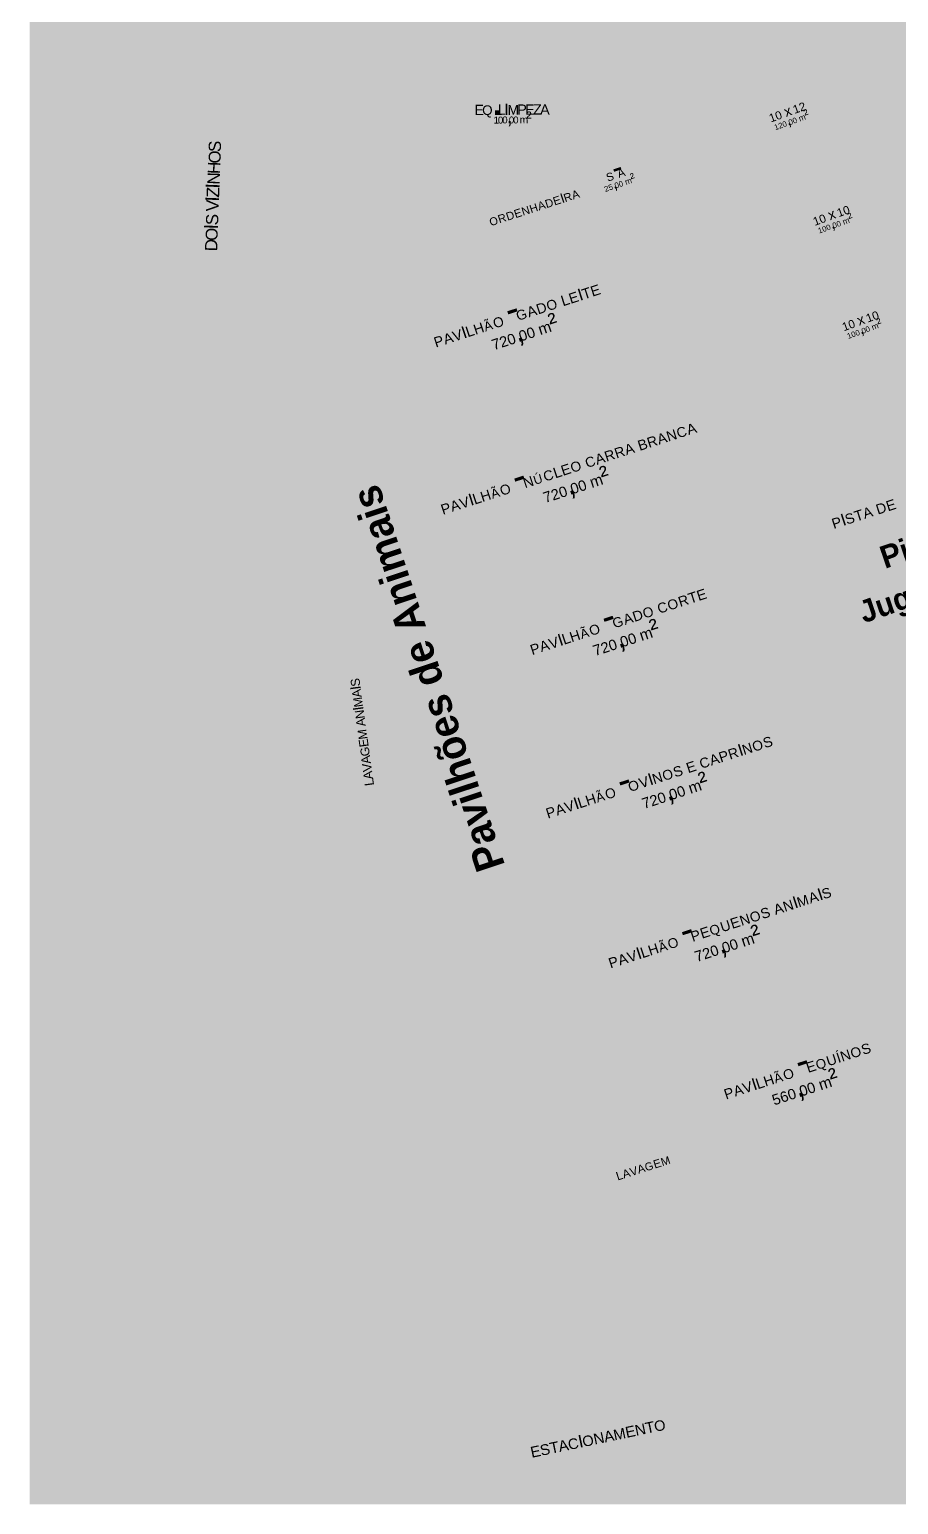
# Model space of a CAD drawing. Header units: millimetres. Extents: x 0 to 508, y 0 to 286.
# Drawn here: x 0 to 78, y 2.8 to 135.2 of the extents above; entities that cross this region are included whole.
import ezdxf
from ezdxf.xclip import XClip

# ---------------------------------------------------------------- set-up
doc = ezdxf.new("R2010")
doc.units = ezdxf.units.MM
doc.header["$MEASUREMENT"] = 0
doc.header["$XCLIPFRAME"] = 0
doc.layers.get('0').update_dxf_attribs({"linetype": 'CONTINUOUS'})
doc.styles.add('Arial$001H0', font='')
doc.styles.add('CAAAAA+OpenSans-Bold$101H0', font='')
doc.styles.get('Arial$001H0').set_extended_font_data('Arial')
doc.styles.get('CAAAAA+OpenSans-Bold$101H0').set_extended_font_data('CAAAAA+OpenSans-Bold', bold=True)

# ---------------------------------------------------------------- blocks, each defined once
blk = doc.blocks.new('MF5_2')
at = {"true_color": 0xffffff}
blk.add_hatch(color=0, dxfattribs=at).paths.add_polyline_path([(0, 288.54), (508, 288.54), (508, 2.79), (0, 2.79)])
blk = doc.blocks.new('MF16_3')
at = {"true_color": 0xffffff}
blk.add_hatch(color=0, dxfattribs=at).paths.add_polyline_path([(0, 288.54), (508, 288.54), (508, 2.79), (0, 2.79)])
blk = doc.blocks.new('MF27_4')
at = {"color": 0, "true_color": 0x000007, "style": 'Arial$001H0'}
for s, height, rotation, p in [('E', 0.92, 0.395, (39.92, 127.51)), ('L', 0.946, 0.395, (42.02, 127.53)), ('I', 1.01, 0.395, (42.61, 127.53)), ('M', 0.887, 0.395, (42.9, 127.53)), ('P', 0.92, 0.395, (43.77, 127.54)), ('E', 0.92, 0.395, (44.48, 127.54)), ('Z', 0.932, 0.395, (45.18, 127.55)), ('A', 0.92, 0.395, (45.82, 127.55)), ('1', 0.747, 19.809, (68.65, 127.61)), ('2', 0.747, 19.809, (69.2, 127.81)), ('Q', 0.859, 0.395, (40.62, 127.52)), ('1', 0.63, 0.319, (41.64, 126.75)), ('.', 2.64, 0.395, (41.44, 127.52)), ('0', 0.623, 0.319, (42.03, 126.75)), ('0', 0.623, 0.319, (42.42, 126.76)), ('0', 0.623, 0.319, (43.01, 126.76)), ('0', 0.623, 0.319, (43.4, 126.76)), ('m', 0.659, 0.319, (43.98, 126.76)), ('²', 1.06, 0.319, (44.57, 126.77)), ('1', 0.747, 19.809, (66.51, 126.84)), ('0', 0.74, 19.809, (67.06, 127.04)), ('x', 0.914, 19.809, (67.88, 127.33)), ('0', 0.494, 19.671, (68.2, 126.6)), ('0', 0.494, 19.671, (68.57, 126.73)), ('m', 0.528, 19.671, (69.12, 126.93)), ('²', 0.838, 19.671, (69.67, 127.13)), (',', 1.41, 0.319, (42.81, 126.76)), ('1', 0.498, 19.671, (66.92, 126.14)), ('2', 0.498, 19.671, (67.29, 126.27)), ('0', 0.494, 19.671, (67.65, 126.41)), (',', 1.11, 19.671, (68.02, 126.54)), ('S', 1.1, 87.835, (17.16, 124.17)), ('H', 1.1, 87.835, (17.09, 122.2)), ('O', 1.07, 87.835, (17.13, 123.15)), ('N', 1.1, 87.835, (17.05, 121.25)), ('S', 0.719, 18.556, (51.88, 121.53)), ('-', 2.02, 18.556, (52.55, 121.75)), ('A', 0.732, 18.556, (52.88, 121.86)), ('²', 0.844, 18.737, (54.07, 121.42)), ('I', 1.24, 87.835, (17.04, 120.89)), ('Z', 1.13, 87.835, (17.01, 120.08)), ('I', 0.863, 17.908, (47.78, 119.6)), ('R', 0.726, 17.908, (48.06, 119.69)), ('A', 0.736, 17.908, (48.78, 119.92)), ('2', 0.502, 18.737, (51.67, 120.6)), ('5', 0.502, 18.737, (52.04, 120.73)), (',', 1.12, 18.737, (52.41, 120.85)), ('0', 0.497, 18.737, (52.59, 120.92)), ('0', 0.497, 18.737, (52.96, 121.04)), ('m', 0.532, 18.737, (53.52, 121.23)), ('I', 1.24, 87.835, (17, 119.72)), ('V', 1.12, 87.835, (16.96, 118.84)), ('N', 0.726, 17.908, (44.28, 118.47)), ('H', 0.726, 17.908, (45, 118.7)), ('A', 0.736, 17.908, (45.72, 118.94)), ('D', 0.726, 17.908, (46.39, 119.15)), ('E', 0.736, 17.908, (47.11, 119.39)), ('1', 0.747, 19.809, (72.6, 118.34)), ('0', 0.74, 19.809, (73.15, 118.53)), ('S', 1.1, 87.835, (16.92, 117.6)), ('O', 0.707, 17.908, (41.39, 117.53)), ('R', 0.726, 17.908, (42.16, 117.79)), ('D', 0.726, 17.908, (42.89, 118.02)), ('E', 0.736, 17.908, (43.61, 118.25)), ('1', 0.747, 19.809, (70.46, 117.56)), ('0', 0.74, 19.809, (71.01, 117.76)), ('x', 0.914, 19.809, (71.83, 118.06)), ('0', 0.494, 19.671, (72.14, 117.33)), ('0', 0.494, 19.671, (72.51, 117.46)), ('m', 0.528, 19.671, (73.06, 117.66)), ('²', 0.838, 19.671, (73.61, 117.85)), ('I', 1.24, 87.835, (16.9, 117.23)), ('O', 1.07, 87.835, (16.86, 116.21)), ('1', 0.498, 19.671, (70.85, 116.87)), ('0', 0.494, 19.671, (71.22, 117)), ('0', 0.494, 19.671, (71.59, 117.13)), (',', 1.11, 19.671, (71.96, 117.26)), ('D', 1.1, 87.835, (16.83, 115.26)), ('L', 0.95, 18.012, (47.86, 110.34)), ('E', 0.919, 18.012, (48.56, 110.56)), ('I', 1.08, 18.012, (49.39, 110.83)), ('T', 0.933, 18.012, (49.74, 110.95)), ('E', 0.919, 18.012, (50.51, 111.2)), ('-', 2.54, 18.012, (43.07, 108.78)), ('G', 0.882, 18.012, (43.83, 109.03)), ('A', 0.919, 18.012, (44.8, 109.34)), ('D', 0.907, 18.012, (45.64, 109.61)), ('O', 0.882, 18.012, (46.54, 109.91)), ('0', 0.74, 19.809, (75.76, 109.07)), ('H', 0.907, 18.012, (40.01, 107.78)), ('Ã', 0.824, 18.012, (40.91, 108.08)), ('O', 0.882, 18.012, (41.75, 108.35)), ('m', 1, 18.012, (45.82, 107.75)), ('²', 1.59, 18.012, (46.87, 108.09)), ('1', 0.747, 19.809, (73.07, 108.1)), ('0', 0.74, 19.809, (73.62, 108.3)), ('x', 0.914, 19.809, (74.44, 108.6)), ('1', 0.747, 19.809, (75.21, 108.88)), ('m', 0.528, 19.671, (75.66, 108.2)), ('²', 0.838, 19.671, (76.21, 108.39)), ('P', 0.919, 18.012, (36.46, 106.63)), ('A', 0.919, 18.012, (37.3, 106.9)), ('V', 0.919, 18.012, (38.13, 107.17)), ('I', 1.08, 18.012, (38.96, 107.44)), ('L', 0.95, 18.012, (39.31, 107.56)), ('7', 0.957, 18.012, (41.65, 106.39)), ('2', 0.947, 18.012, (42.35, 106.62)), ('0', 0.938, 18.012, (43.04, 106.84)), (',', 2.11, 18.012, (43.74, 107.07)), ('0', 0.938, 18.012, (44.08, 107.18)), ('0', 0.938, 18.012, (44.78, 107.41)), ('1', 0.498, 19.671, (73.46, 107.41)), ('0', 0.494, 19.671, (73.83, 107.54)), ('0', 0.494, 19.671, (74.2, 107.67)), (',', 1.11, 19.671, (74.56, 107.8)), ('0', 0.494, 19.671, (74.75, 107.87)), ('0', 0.494, 19.671, (75.11, 108)), ('N', 0.907, 18.012, (57.32, 98.19)), ('C', 0.892, 18.012, (58.22, 98.49)), ('A', 0.919, 18.012, (59.13, 98.78)), ('A', 0.919, 18.012, (53.56, 96.97)), ('B', 0.919, 18.012, (54.75, 97.36)), ('R', 0.907, 18.012, (55.58, 97.63)), ('A', 0.919, 18.012, (56.48, 97.92)), ('C', 0.892, 18.012, (50.02, 95.82)), ('A', 0.919, 18.012, (50.92, 96.11)), ('R', 0.907, 18.012, (51.76, 96.39)), ('R', 0.907, 18.012, (52.66, 96.68)), ('Ú', 0.798, 18.012, (45.36, 94.31)), ('C', 0.892, 18.012, (46.26, 94.6)), ('L', 0.95, 18.012, (47.17, 94.89)), ('E', 0.919, 18.012, (47.86, 95.12)), ('O', 0.882, 18.012, (48.7, 95.39)), ('²', 1.59, 18.012, (51.49, 94.37)), ('Ã', 0.824, 18.012, (41.54, 93.06)), ('O', 0.882, 18.012, (42.37, 93.33)), ('-', 2.54, 18.012, (43.69, 93.76)), ('N', 0.907, 18.012, (44.46, 94.01)), ('0', 0.938, 18.012, (47.67, 93.13)), ('0', 0.938, 18.012, (48.71, 93.47)), ('0', 0.938, 18.012, (49.4, 93.69)), ('m', 1, 18.012, (50.45, 94.03)), ('P', 0.919, 18.012, (37.09, 91.62)), ('A', 0.919, 18.012, (37.92, 91.89)), ('V', 0.919, 18.012, (38.76, 92.16)), ('I', 1.08, 18.012, (39.59, 92.43)), ('L', 0.95, 18.012, (39.94, 92.54)), ('H', 0.907, 18.012, (40.63, 92.77)), ('7', 0.957, 18.012, (46.27, 92.68)), ('2', 0.947, 18.012, (46.97, 92.9)), (',', 2.11, 18.012, (48.36, 93.36)), ('D', 0.907, 17.985, (76.12, 91.64)), ('E', 0.919, 17.985, (77.03, 91.93)), ('P', 0.919, 17.985, (72.16, 90.35)), ('I', 1.08, 17.985, (72.99, 90.62)), ('S', 0.903, 17.985, (73.34, 90.74)), ('T', 0.933, 17.985, (74.18, 91.01)), ('A', 0.919, 17.985, (74.94, 91.26)), ('T', 0.933, 18.012, (59.28, 83.64)), ('E', 0.919, 18.012, (60.04, 83.89)), ('C', 0.892, 18.012, (56.5, 82.74)), ('O', 0.882, 18.012, (57.4, 83.03)), ('R', 0.907, 18.012, (58.38, 83.35)), ('-', 2.54, 18.012, (51.7, 81.18)), ('G', 0.882, 18.012, (52.47, 81.43)), ('A', 0.919, 18.012, (53.44, 81.74)), ('D', 0.907, 18.012, (54.28, 82.01)), ('O', 0.882, 18.012, (55.18, 82.31)), ('²', 1.59, 18.012, (55.96, 80.63)), ('I', 1.08, 18.012, (47.6, 79.84)), ('L', 0.95, 18.012, (47.95, 79.96)), ('H', 0.907, 18.012, (48.64, 80.18)), ('Ã', 0.824, 18.012, (49.55, 80.48)), ('O', 0.882, 18.012, (50.38, 80.75)), ('0', 0.938, 18.012, (53.17, 79.73)), ('0', 0.938, 18.012, (53.87, 79.95)), ('m', 1, 18.012, (54.91, 80.29)), ('P', 0.919, 18.012, (45.1, 79.03)), ('A', 0.919, 18.012, (45.93, 79.3)), ('V', 0.919, 18.012, (46.77, 79.57)), ('7', 0.957, 18.012, (50.74, 78.94)), ('2', 0.947, 18.012, (51.44, 79.16)), ('0', 0.938, 18.012, (52.13, 79.39)), (',', 2.11, 18.012, (52.83, 79.61)), ('S', 0.807, 97.85, (29.69, 76.27)), ('I', 0.937, 97.85, (29.73, 75.98)), ('A', 0.822, 97.85, (29.82, 75.28)), ('I', 0.937, 97.85, (29.98, 74.13)), ('M', 0.793, 97.85, (29.94, 74.41)), ('N', 0.811, 97.85, (30.09, 73.37)), ('A', 0.822, 97.85, (30.18, 72.68)), ('M', 0.793, 97.85, (30.34, 71.52)), ('E', 0.822, 97.85, (30.44, 70.83)), ('S', 0.903, 17.985, (65.98, 70.67)), ('G', 0.789, 97.85, (30.55, 70.01)), ('P', 0.919, 17.985, (62.02, 69.38)), ('R', 0.907, 17.985, (62.85, 69.65)), ('I', 1.08, 17.985, (63.76, 69.95)), ('N', 0.907, 17.985, (64.11, 70.06)), ('O', 0.883, 17.985, (65.01, 70.35)), ('A', 0.822, 97.85, (30.64, 69.32)), ('V', 0.822, 97.85, (30.74, 68.62)), ('S', 0.903, 17.985, (57.92, 68.05)), ('E', 0.919, 17.985, (59.1, 68.43)), ('C', 0.892, 17.985, (60.28, 68.82)), ('A', 0.919, 17.985, (61.18, 69.11)), ('A', 0.822, 97.85, (30.84, 67.93)), ('L', 0.847, 97.85, (30.92, 67.35)), ('-', 2.54, 17.985, (53.12, 66.49)), ('O', 0.883, 17.985, (53.88, 66.74)), ('V', 0.919, 17.985, (54.86, 67.06)), ('I', 1.08, 17.985, (55.69, 67.33)), ('N', 0.907, 17.985, (56.04, 67.44)), ('O', 0.883, 17.985, (56.94, 67.73)), ('m', 1, 18.012, (59.3, 66.58)), ('²', 1.59, 18.012, (60.35, 66.91)), ('I', 1.08, 17.985, (49.02, 65.16)), ('L', 0.95, 17.985, (49.36, 65.27)), ('H', 0.907, 17.985, (50.06, 65.5)), ('Ã', 0.825, 17.985, (50.96, 65.79)), ('O', 0.883, 17.985, (51.8, 66.06)), ('7', 0.957, 18.012, (55.13, 65.22)), ('2', 0.947, 18.012, (55.83, 65.44)), ('0', 0.938, 18.012, (56.52, 65.67)), (',', 2.11, 18.012, (57.22, 65.9)), ('0', 0.938, 18.012, (57.56, 66.01)), ('0', 0.938, 18.012, (58.26, 66.24)), ('P', 0.919, 17.985, (46.51, 64.35)), ('A', 0.919, 17.985, (47.35, 64.62)), ('V', 0.919, 17.985, (48.18, 64.89)), ('N', 0.907, 18.012, (67.78, 55.98)), ('I', 1.08, 18.012, (68.68, 56.28)), ('M', 0.888, 18.012, (69.03, 56.39)), ('A', 0.919, 18.012, (70.07, 56.73)), ('I', 1.08, 18.012, (70.91, 57)), ('S', 0.903, 18.012, (71.25, 57.11)), ('N', 0.907, 18.012, (63.89, 54.72)), ('O', 0.882, 18.012, (64.79, 55.01)), ('S', 0.903, 18.012, (65.76, 55.33)), ('A', 0.919, 18.012, (66.94, 55.71)), ('-', 2.54, 18.012, (58.74, 53.05)), ('P', 0.919, 18.012, (59.5, 53.29)), ('E', 0.919, 18.012, (60.34, 53.57)), ('Q', 0.858, 18.012, (61.17, 53.84)), ('U', 0.9, 18.012, (62.15, 54.15)), ('E', 0.919, 18.012, (63.05, 54.45)), ('²', 1.59, 18.012, (65.08, 53.18)), ('H', 0.907, 18.012, (55.68, 52.05)), ('Ã', 0.824, 18.012, (56.59, 52.34)), ('O', 0.882, 18.012, (57.42, 52.62)), ('0', 0.938, 18.012, (61.25, 51.94)), ('0', 0.938, 18.012, (62.3, 52.27)), ('0', 0.938, 18.012, (62.99, 52.5)), ('m', 1, 18.012, (64.04, 52.84)), ('P', 0.919, 18.012, (52.13, 50.9)), ('A', 0.919, 18.012, (52.97, 51.17)), ('V', 0.919, 18.012, (53.8, 51.44)), ('I', 1.08, 18.012, (54.64, 51.71)), ('L', 0.95, 18.012, (54.99, 51.82)), ('7', 0.957, 18.012, (59.86, 51.48)), ('2', 0.947, 18.012, (60.56, 51.71)), (',', 2.11, 18.012, (61.95, 52.16)), ('O', 0.882, 18.012, (73.82, 42.82)), ('S', 0.903, 18.012, (74.8, 43.14)), ('-', 2.54, 18.012, (69.1, 41.29)), ('E', 0.919, 18.012, (69.86, 41.53)), ('Q', 0.858, 18.012, (70.7, 41.8)), ('U', 0.9, 18.012, (71.67, 42.12)), ('Í', 0.902, 18.012, (72.57, 42.42)), ('N', 0.907, 18.012, (72.92, 42.53)), ('I', 1.08, 18.012, (65, 39.95)), ('H', 0.907, 18.012, (66.04, 40.29)), ('Ã', 0.824, 18.012, (66.94, 40.58)), ('O', 0.882, 18.012, (67.78, 40.86)), ('²', 1.59, 18.012, (72.03, 40.31)), ('P', 0.919, 18.012, (62.49, 39.14)), ('A', 0.919, 18.012, (63.33, 39.41)), ('V', 0.919, 18.012, (64.16, 39.68)), ('L', 0.95, 18.012, (65.34, 40.06)), ('6', 0.938, 18.012, (67.51, 38.84)), ('0', 0.938, 18.012, (68.2, 39.07)), (',', 2.11, 18.012, (68.9, 39.29)), ('0', 0.938, 18.012, (69.25, 39.41)), ('0', 0.938, 18.012, (69.94, 39.63)), ('m', 1, 18.012, (70.99, 39.97)), ('5', 0.947, 18.012, (66.81, 38.61)), ('V', 0.736, 17.908, (54, 32.26)), ('A', 0.736, 17.908, (54.66, 32.48)), ('G', 0.707, 17.908, (55.33, 32.69)), ('E', 0.736, 17.908, (56.11, 32.94)), ('M', 0.711, 17.908, (56.78, 33.16)), ('L', 0.76, 17.908, (52.77, 31.87)), ('A', 0.736, 17.908, (53.33, 32.05)), ('N', 0.965, 11.882, (50.71, 8.17)), ('A', 0.978, 11.882, (51.64, 8.36)), ('M', 0.944, 11.882, (52.5, 8.54)), ('E', 0.978, 11.882, (53.57, 8.77)), ('N', 0.965, 11.882, (54.43, 8.95)), ('T', 0.992, 11.882, (55.36, 9.14)), ('O', 0.939, 11.882, (56.15, 9.31)), ('E', 0.978, 11.882, (45.06, 6.98)), ('S', 0.96, 11.882, (45.92, 7.16)), ('T', 0.992, 11.882, (46.78, 7.34)), ('A', 0.978, 11.882, (47.56, 7.5)), ('C', 0.949, 11.882, (48.42, 7.68)), ('I', 1.13, 11.882, (49.35, 7.88)), ('O', 0.939, 11.882, (49.71, 7.95))]:
    blk.add_text(s, height=height, rotation=rotation, dxfattribs=at).set_placement(p)
at = {"color": 0, "true_color": 0xff3131, "style": 'CAAAAA+OpenSans-Bold$101H0'}
for s, height, rotation, p in [('Pavilhões de Animais', 2.6323, 108.3375, (42.69, 60.17)), ('Pista de', 2.028, 18.9005, (76.75, 86.77)), ('Jugamentos', 1.991, 18.9005, (74.86, 81.89))]:
    blk.add_text(s, height=height, rotation=rotation, dxfattribs=at).set_placement(p)

msp = doc.modelspace()

# ---------------------------------------------------------------- block references
at = {"color": 0, "true_color": 0xffffff}
ref = msp.add_blockref('MF5_2', (0, 0), dxfattribs=at)
XClip(ref).set_block_clipping_path([(0, 285.7499915891), (507.9999886453, 285.7499915891), (507.9999886453, 2.7940003581), (0, 2.7940003581), (0, 285.7499915891)])
ref = msp.add_blockref('MF16_3', (0, 0), dxfattribs=at)
XClip(ref).set_block_clipping_path([(0, 285.7499915891), (507.9999886453, 285.7499915891), (507.9999886453, 2.7940003581), (0, 2.7940003581), (0, 285.7499915891)])
ref = msp.add_blockref('MF27_4', (0, 0), dxfattribs=at)
XClip(ref).set_block_clipping_path([(0, 285.7499915891), (507.9999886453, 285.7499915891), (507.9999886453, 2.7940003581), (0, 2.7940003581), (0, 285.7499915891)])

doc.saveas('drawing.dxf')
